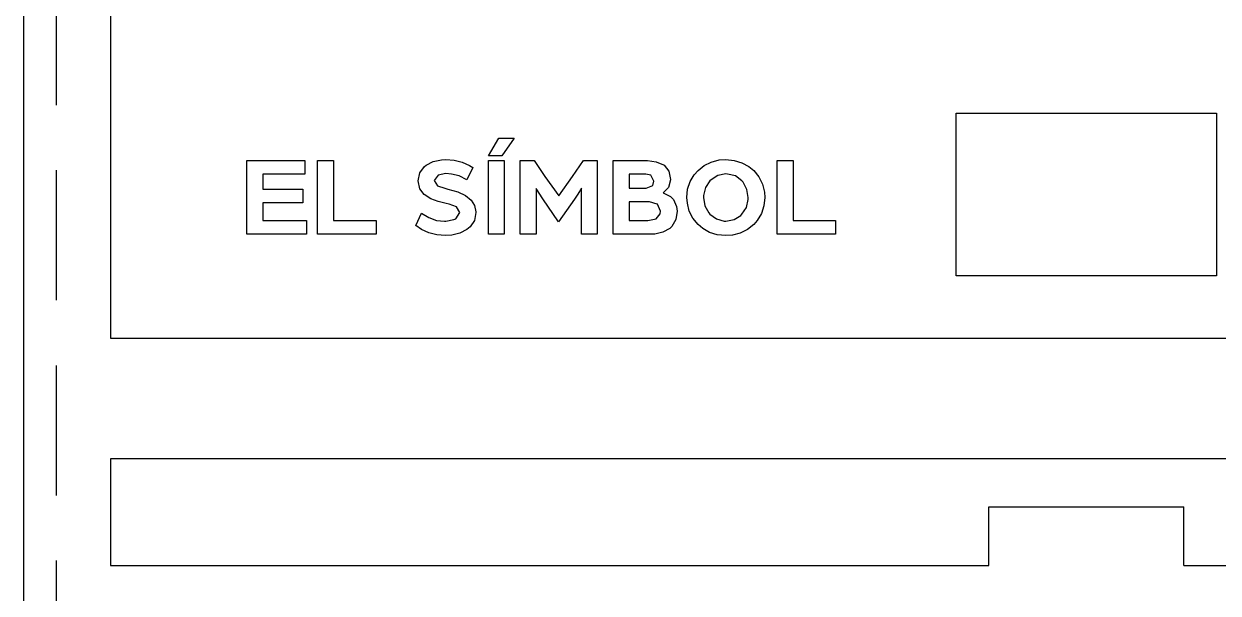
# Model space of a CAD drawing. Header units: inches. Extents: x -580 to 220, y 1335 to 2135.
# Drawn here: x -579.9 to -212.7, y 1734.6 to 1909.5 of the extents above; entities that cross this region are included whole.
import ezdxf

# ---------------------------------------------------------------- set-up
doc = ezdxf.new("R2010")
doc.units = ezdxf.units.IN
doc.header["$MEASUREMENT"] = 0
doc.linetypes.add('AI-Linetype-1', pattern=[60, 40, -20])
for name, color, linetype in [('Comentarios', 7, 'Continuous'), ('Corte exterior', 7, 'Continuous'), ('Grabado linea bajo', 7, 'Continuous'), ('Grabado relleno', 7, 'Continuous'), ('Material', 7, 'Continuous')]:
    doc.layers.add(name, color=color, linetype=linetype)

# ---------------------------------------------------------------- blocks, each defined once
blk = doc.blocks.new('block 2')
at = {"layer": 'Comentarios', "color": 7, "linetype": 'AI-Linetype-1', "lineweight": 25}
blk.add_lwpolyline([(-569.92, 2124.6), (210.08, 2124.6), (210.08, 1344.6), (-569.92, 1344.6), (-569.92, 2124.6)], dxfattribs=at)
blk = doc.blocks.new('block 3')
at = {"layer": 'Corte exterior', "color": 1, "lineweight": 25}
blk.add_lwpolyline([(-553.24, 1813), (46.76, 1813), (46.76, 2113), (-553.24, 2113), (-553.24, 1813)], dxfattribs=at)
blk = doc.blocks.new('block 5')
at = {"layer": 'Corte exterior', "color": 1, "lineweight": 25}
blk.add_lwpolyline([(-223.24, 1743.14), (46.76, 1743.14), (46.76, 1775.84), (-553.24, 1775.84)], dxfattribs=at)
blk = doc.blocks.new('block 9')
at = {"layer": 'Corte exterior', "color": 1, "lineweight": 25}
blk.add_lwpolyline([(-553.24, 1775.84), (-553.24, 1743.14), (-283.24, 1743.14)], dxfattribs=at)
blk = doc.blocks.new('block 10')
at = {"layer": 'Corte exterior', "color": 1, "lineweight": 25}
blk.add_lwpolyline([(-283.24, 1743.14), (-283.24, 1761.14)], dxfattribs=at)
blk = doc.blocks.new('block 11')
at = {"layer": 'Corte exterior', "color": 1, "lineweight": 25}
blk.add_lwpolyline([(-283.24, 1761.14), (-223.24, 1761.14)], dxfattribs=at)
blk = doc.blocks.new('block 2150')
at = {"layer": 'Grabado linea bajo', "color": 4, "lineweight": 25}
blk.add_lwpolyline([(-293.24, 1882.1), (-213.24, 1882.1), (-213.24, 1832.1), (-293.24, 1832.1), (-293.24, 1882.1)], dxfattribs=at)
blk = doc.blocks.new('block 2155')
at = {"layer": 'Material', "color": 5, "lineweight": 25}
blk.add_lwpolyline([(-223.24, 1743.14), (-223.24, 1761.14)], dxfattribs=at)
blk = doc.blocks.new('block 2156')
at = {"layer": 'Material', "color": 7, "lineweight": 25}
blk.add_lwpolyline([(-579.92, 2134.6), (220.08, 2134.6), (220.08, 1334.6), (-579.92, 1334.6), (-579.92, 2134.6)], dxfattribs=at)

msp = doc.modelspace()

# ---------------------------------------------------------------- linework, layer by layer
at = {"layer": 'Grabado relleno', "color": 6, "lineweight": 25}
for points in [[(-429.14, 1874.45), (-433, 1868.95), (-437.07, 1868.95), (-433.85, 1874.45), (-429.14, 1874.45)], [(-493.06, 1849.09), (-493.06, 1844.88), (-511.41, 1844.88), (-511.41, 1867.52), (-493.56, 1867.52), (-493.56, 1863.31), (-506.49, 1863.31), (-506.49, 1858.73), (-494.2, 1858.73), (-494.2, 1854.52), (-506.49, 1854.52), (-506.49, 1849.09), (-493.06, 1849.09)], [(-471.63, 1849.09), (-471.63, 1844.88), (-489.63, 1844.88), (-489.63, 1867.52), (-484.7, 1867.52), (-484.7, 1849.09), (-471.63, 1849.09)], [(-440.92, 1851.8), (-440.92, 1851.59), (-441.35, 1849.09), (-442.71, 1847.17), (-443.71, 1846.31), (-445.92, 1845.24), (-448.35, 1844.66), (-450.28, 1844.52), (-452.92, 1844.74), (-455.42, 1845.31), (-457.64, 1846.31), (-459.42, 1847.59), (-457.71, 1851.38), (-455.42, 1850.02), (-453.07, 1849.16), (-450.64, 1848.88), (-450.21, 1848.88), (-447.71, 1849.38), (-447.14, 1849.66), (-445.85, 1851.59), (-446.92, 1853.31), (-449.21, 1854.09), (-450.07, 1854.31), (-452.57, 1854.95), (-454.85, 1855.81), (-456.85, 1857.09), (-458.14, 1858.88), (-458.71, 1861.31), (-458.21, 1863.8), (-456.78, 1865.73), (-456.21, 1866.16), (-454.06, 1867.23), (-451.57, 1867.8), (-450.21, 1867.87), (-447.64, 1867.66), (-445.14, 1867.02), (-442.92, 1866.02), (-441.93, 1865.45), (-443.71, 1861.66), (-446.07, 1862.8), (-448.49, 1863.38), (-450.21, 1863.52), (-452.57, 1863.02), (-453.78, 1861.38), (-452.71, 1859.81), (-450.49, 1859.02), (-449.57, 1858.8), (-446.49, 1857.95), (-444.14, 1856.81), (-442.43, 1855.38), (-441.35, 1853.73), (-440.92, 1851.8)], [(-432.21, 1867.52), (-432.21, 1844.88), (-437.07, 1844.88), (-437.07, 1867.52), (-432.21, 1867.52)], [(-403.65, 1867.52), (-403.65, 1844.88), (-408.5, 1844.88), (-408.5, 1859.09), (-409.64, 1857.23), (-410.64, 1855.66), (-415.5, 1848.67), (-420.36, 1855.73), (-422.43, 1858.95), (-422.43, 1844.88), (-427.36, 1844.88), (-427.36, 1867.52), (-423.07, 1867.52), (-419.71, 1862.66), (-415.43, 1856.66), (-411.29, 1862.66), (-407.86, 1867.52), (-403.65, 1867.52)], [(-381.08, 1861.73), (-381.08, 1861.59), (-381.72, 1859.3), (-383.36, 1857.59), (-381.08, 1856.45), (-380.22, 1855.59), (-379.22, 1853.38), (-379.08, 1852.02), (-379.43, 1849.38), (-380.65, 1847.31), (-381.36, 1846.66), (-383.43, 1845.52), (-385.93, 1844.95), (-387.65, 1844.88), (-398.72, 1844.88), (-398.72, 1867.52), (-388.15, 1867.52), (-385.51, 1867.16), (-383.29, 1866.23), (-383.08, 1866.09), (-381.65, 1864.3), (-381.08, 1861.73)], [(-352.22, 1857.88), (-352.15, 1856.16), (-352.37, 1853.59), (-353.15, 1851.31), (-354.44, 1849.16), (-355.51, 1847.88), (-357.44, 1846.31), (-359.65, 1845.24), (-362.08, 1844.66), (-364.08, 1844.52), (-366.72, 1844.74), (-369.08, 1845.45), (-371.22, 1846.66), (-372.65, 1847.88), (-374.29, 1849.81), (-375.36, 1852.02), (-375.93, 1854.45), (-376.08, 1856.16), (-375.86, 1858.73), (-375.08, 1861.09), (-373.79, 1863.16), (-372.65, 1864.45), (-370.72, 1866.02), (-368.58, 1867.09), (-366.15, 1867.73), (-364.08, 1867.87), (-361.51, 1867.59), (-359.15, 1866.88), (-357.01, 1865.73), (-355.51, 1864.45), (-353.94, 1862.52), (-352.87, 1860.3), (-352.22, 1857.88)], [(-330.37, 1849.09), (-330.37, 1844.88), (-348.3, 1844.88), (-348.3, 1867.52), (-343.44, 1867.52), (-343.44, 1849.09), (-330.37, 1849.09)], [(-386.22, 1861.16), (-387.15, 1863.02), (-388.65, 1863.31), (-393.86, 1863.31), (-393.86, 1859.02), (-388.57, 1859.02), (-386.5, 1859.88), (-386.22, 1861.16)], [(-364.08, 1848.95), (-361.58, 1849.38), (-359.51, 1850.66), (-359.22, 1851.02), (-357.79, 1853.16), (-357.22, 1855.59), (-357.22, 1856.16), (-357.65, 1858.66), (-358.79, 1860.87), (-359.22, 1861.31), (-361.15, 1862.8), (-363.58, 1863.38), (-364.08, 1863.45), (-366.58, 1862.95), (-368.65, 1861.66), (-369.01, 1861.31), (-370.36, 1859.23), (-370.94, 1856.81), (-371.01, 1856.16), (-370.58, 1853.66), (-369.37, 1851.52), (-369.01, 1851.02), (-367.01, 1849.59), (-364.65, 1848.95), (-364.08, 1848.95)], [(-384.22, 1851.95), (-385.15, 1854.09), (-385.22, 1854.16), (-387.58, 1854.88), (-387.86, 1854.88), (-393.86, 1854.88), (-393.86, 1849.09), (-388.08, 1849.09), (-385.51, 1849.59), (-384.29, 1851.16), (-384.22, 1851.95)]]:
    msp.add_lwpolyline(points, dxfattribs=at)

# ---------------------------------------------------------------- block references
at = {"layer": 'Comentarios'}
msp.add_blockref('block 2', (0, 0), dxfattribs=at)
at = {"layer": 'Corte exterior'}
for name in ['block 3', 'block 5', 'block 9', 'block 10', 'block 11']:
    msp.add_blockref(name, (0, 0), dxfattribs=at)
at = {"layer": 'Grabado linea bajo'}
msp.add_blockref('block 2150', (0, 0), dxfattribs=at)
at = {"layer": 'Material'}
for name in ['block 2156', 'block 2155']:
    msp.add_blockref(name, (0, 0), dxfattribs=at)

doc.saveas('drawing.dxf')
